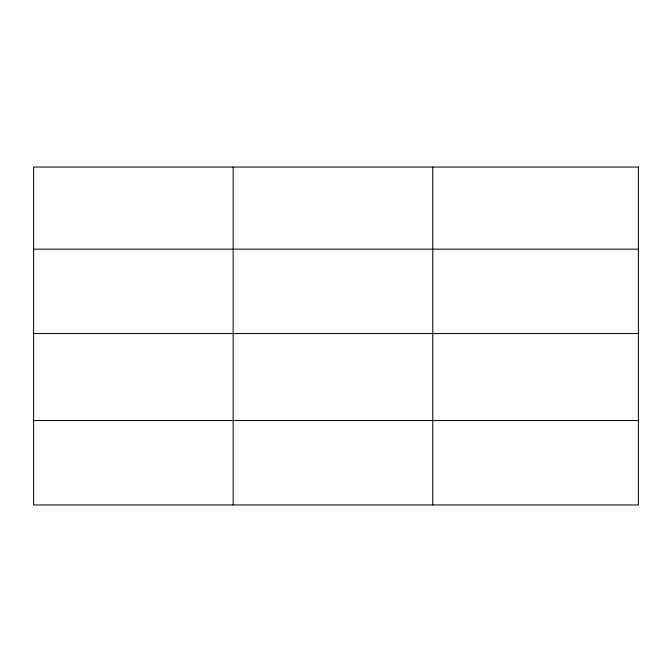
<?xml version="1.0" encoding="UTF-8"?>
<svg xmlns="http://www.w3.org/2000/svg" width="672" height="672" viewBox="0 0 672 672"><rect width="100%" height="100%" fill="white"/><g stroke="black" fill="none" stroke-linecap="round" stroke-linejoin="round"><path stroke-width="1.01" d="M33.6 249.169L638.4 249.169M33.6 333.572L638.4 333.572M33.6 420.538L638.4 420.538M432.768 167.051L432.768 504.949M233.184 167.051L233.184 504.949M638.4 167.051L33.6 167.051L33.6 504.949L638.4 504.949L638.4 167.051"/></g></svg>
